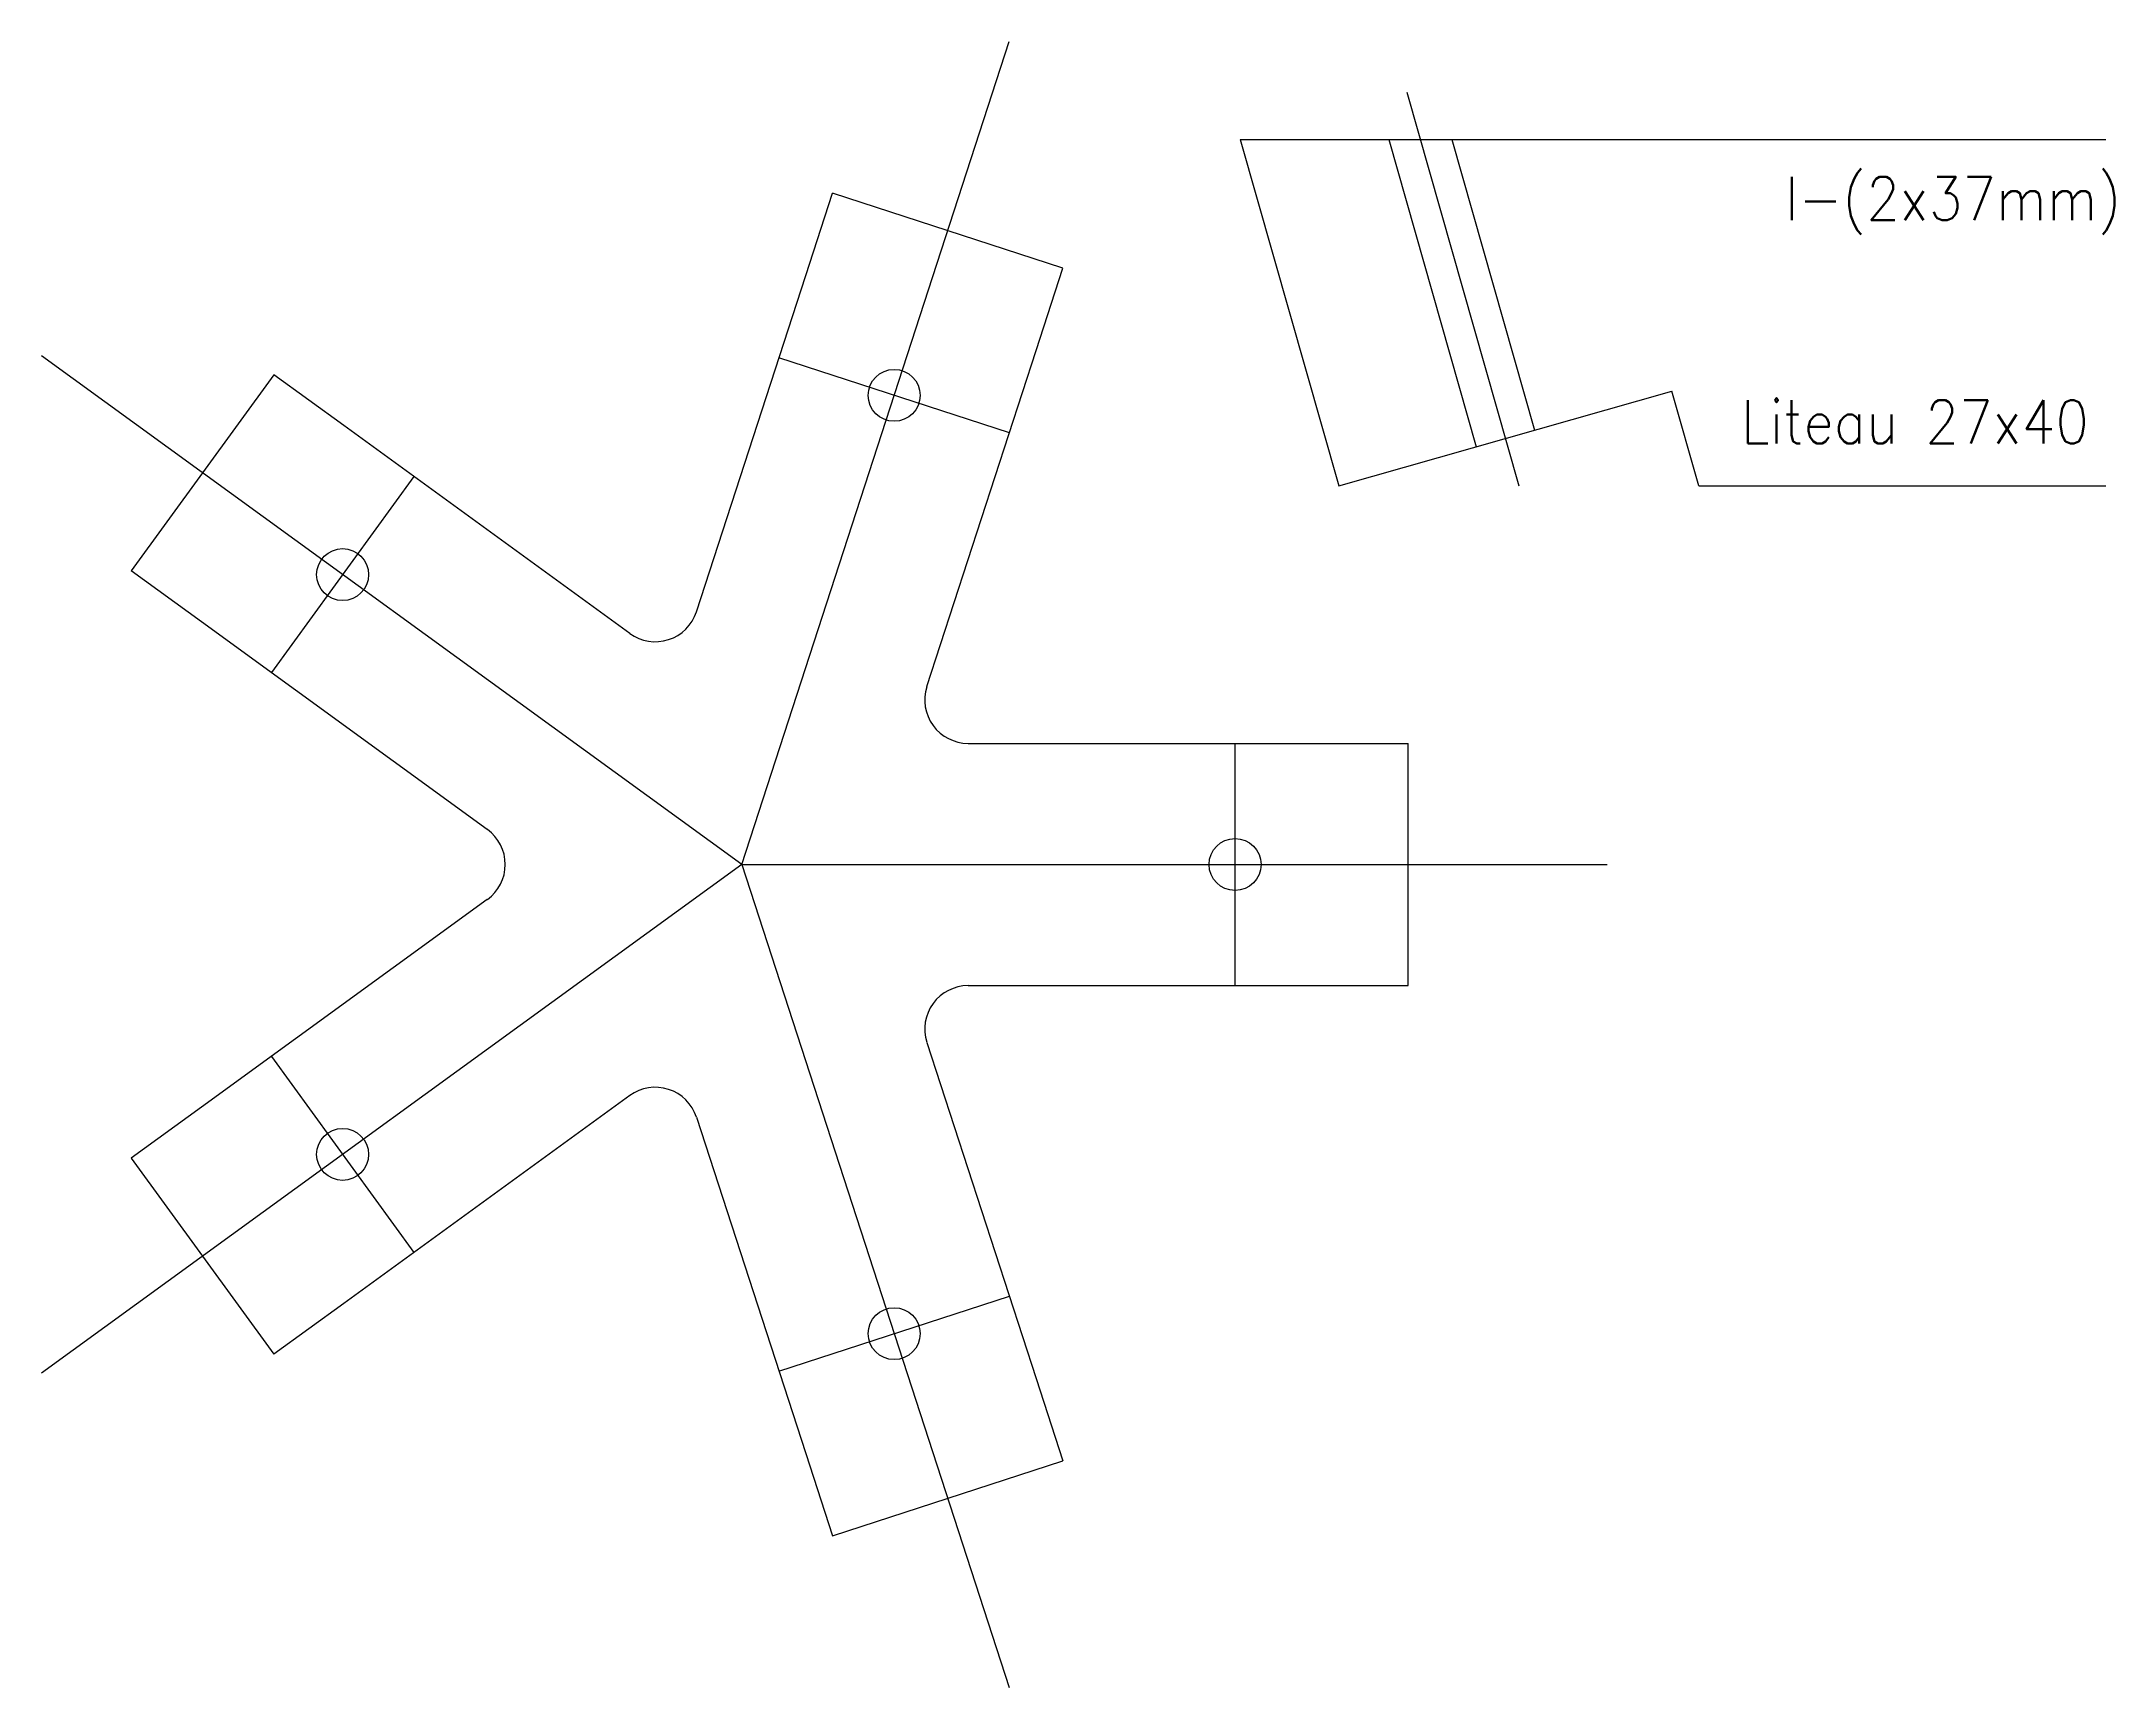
# Model space of a CAD drawing. Header units: millimetres. Extents: x -61 to 179, y -75 to 115.
import ezdxf

# ---------------------------------------------------------------- set-up
doc = ezdxf.new("R2010")
doc.units = ezdxf.units.MM
doc.layers.get('0').update_dxf_attribs({"lineweight": 25, "true_color": 0xffffff})
doc.layers.add('epaisseur40', color=7, linetype='Continuous', lineweight=25, true_color=0x000000)
doc.styles.add('textstyle0', font='')
doc.styles.add('textstyle1', font='')
doc.styles.get('textstyle0').set_extended_font_data('Standard')
doc.styles.get('textstyle1').set_extended_font_data('Standard')

msp = doc.modelspace()

# ---------------------------------------------------------------- linework, layer by layer
at = {"linetype": 'Continuous'}
for p, q in [((20, 20), (50.9, 115.11)), ((20, 20), (-60.9, 78.78)), ((50.93, 69.88), (24.3, 78.54)), ((-17.88, 64.83), (-34.34, 42.18)), ((77, 6), (77, 34)), ((20, 20), (-60.9, -38.78)), ((20, 20), (120, 20)), ((20, 20), (50.9, -75.11)), ((-34.34, -2.18), (-17.88, -24.83)), ((24.3, -38.54), (50.93, -29.88))]:
    msp.add_line(p, q, dxfattribs=at)
for p, q in [((14.77, 49.2), (27.39, 88.05)), ((41.4, 40.55), (54.02, 79.39)), ((7.07, 46.7), (-25.98, 70.71)), ((130.58, 63.76), (177.59, 63.76)), ((-9.39, 24.05), (-42.43, 48.06)), ((46.15, 34), (87, 34)), ((-9.39, 15.95), (-42.43, -8.06)), ((46.15, 6), (87, 6)), ((41.4, -0.55), (54.02, -39.39)), ((7.07, -6.7), (-25.98, -30.71)), ((14.77, -9.2), (27.39, -48.05))]:
    msp.add_line(p, q)
for centre in [(37.61, 74.21), (-26.11, 53.5), (77, 20), (-26.11, -13.5), (37.61, -34.21)]:
    msp.add_circle(centre, 3)
for centre, start, end in [((10.01, 50.74), 234, 342), ((46.15, 39), 162, 270), ((-12.32, 20), 306, 54), ((46.15, 1), 90, 198), ((10.01, -10.74), 18, 126)]:
    msp.add_arc(centre, 5, start, end)
at = {"layer": 'epaisseur40'}
for p, q in [((96.83, 109.23), (109.78, 63.76)), ((77.59, 103.76), (126.88, 103.76)), ((77.59, 103.76), (88.99, 63.76)), ((94.75, 103.76), (104.86, 68.28)), ((102.03, 103.76), (111.59, 70.19)), ((126.88, 103.76), (177.59, 103.76)), ((27.39, 88.05), (30.48, 97.56)), ((57.11, 88.91), (30.48, 97.56)), ((54.02, 79.39), (57.11, 88.91)), ((-34.07, 76.59), (-50.52, 53.93)), ((-25.98, 70.71), (-34.07, 76.59)), ((88.99, 63.76), (127.46, 74.71)), ((130.58, 63.76), (127.46, 74.71)), ((-42.43, 48.06), (-50.52, 53.93)), ((87, 34), (97, 34)), ((97, 6), (97, 34)), ((87, 6), (97, 6)), ((-42.43, -8.06), (-50.52, -13.93)), ((-50.52, -13.93), (-34.07, -36.59)), ((-25.98, -30.71), (-34.07, -36.59)), ((54.02, -39.39), (57.11, -48.91)), ((27.39, -48.05), (30.48, -57.56)), ((30.48, -57.56), (57.11, -48.91))]:
    msp.add_line(p, q, dxfattribs=at)

# ---------------------------------------------------------------- texts
at = {"insert": (140.53, 92.8), "char_height": 1, "attachment_point": 7, "style": 'textstyle0'}
msp.add_mtext('\\H5;l-(2x37mm)', dxfattribs=at)
at = {"layer": 'epaisseur40', "insert": (135.44, 68.65), "char_height": 1, "attachment_point": 7, "style": 'textstyle1'}
msp.add_mtext('\\H5;Liteau 27x40', dxfattribs=at)

doc.saveas('drawing.dxf')
